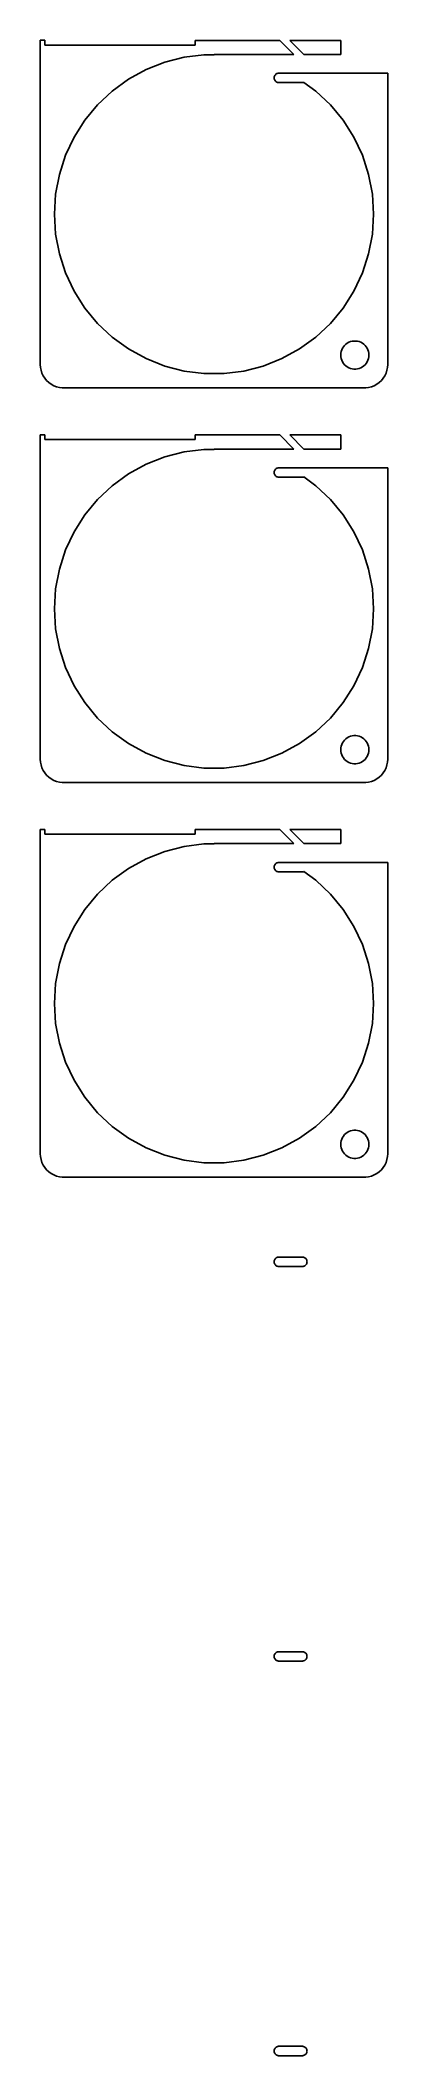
# Model space of a CAD drawing. Header units: metres. Extents: x -37 to 37, y 28 to 457.
import ezdxf

# ---------------------------------------------------------------- set-up
doc = ezdxf.new("R2010")
doc.units = ezdxf.units.M

msp = doc.modelspace()

# ---------------------------------------------------------------- linework, layer by layer
for p, q in [((-36, 457), (-37, 457)), ((-37, 457), (-37, 388)), ((-36, 456), (-36, 457)), ((-4, 456), (-36, 456)), ((14.0099, 456.99), (-4, 456.99)), ((-4, 456.99), (-4, 456)), ((17, 454), (14.0099, 456.99)), ((27, 456.99), (16.1312, 456.99)), ((16.1312, 456.99), (19.1213, 454)), ((27, 454), (27, 456.99)), ((-18.2181, 448.707), (-14.4765, 450.764)), ((-14.4765, 450.764), (-10.5066, 452.336)), ((-10.5066, 452.336), (-6.371, 453.398)), ((-6.371, 453.398), (-2.1349, 453.933)), ((-2.1349, 453.933), (0, 453.933)), ((0, 453.933), (0, 454)), ((0, 454), (17, 454)), ((19.1213, 454), (27, 454)), ((-24.7849, 443.275), (-21.6724, 446.197)), ((-21.6724, 446.197), (-18.2181, 448.707)), ((12.8189, 449.125), (12.811, 449)), ((12.811, 449), (12.8189, 448.875)), ((12.8424, 449.249), (12.8189, 449.125)), ((12.8189, 448.875), (12.8424, 448.751)), ((12.8812, 449.368), (12.8424, 449.249)), ((12.8424, 448.751), (12.8812, 448.632)), ((12.9347, 449.482), (12.8812, 449.368)), ((12.8812, 448.632), (12.9347, 448.518)), ((13.002, 449.588), (12.9347, 449.482)), ((12.9347, 448.518), (13.002, 448.412)), ((13.082, 449.685), (13.002, 449.588)), ((13.002, 448.412), (13.082, 448.315)), ((13.1736, 449.771), (13.082, 449.685)), ((13.082, 448.315), (13.1736, 448.229)), ((13.2752, 449.844), (13.1736, 449.771)), ((13.1736, 448.229), (13.2752, 448.156)), ((13.3852, 449.905), (13.2752, 449.844)), ((13.2752, 448.156), (13.3852, 448.095)), ((13.502, 449.951), (13.3852, 449.905)), ((13.3852, 448.095), (13.502, 448.049)), ((13.6236, 449.982), (13.502, 449.951)), ((13.502, 448.049), (13.6236, 448.018)), ((13.7482, 449.998), (13.6236, 449.982)), ((13.6236, 448.018), (13.7482, 448.002)), ((15.87, 449.998), (13.7482, 449.998)), ((13.7482, 448.002), (18.8738, 448.002)), ((37, 450), (15.8664, 450)), ((15.8664, 450), (15.87, 449.998)), ((18.8738, 448.002), (18.9984, 448.018)), ((18.9984, 448.018), (19.12, 448.049)), ((19.12, 448.049), (19.1226, 448.05)), ((19.1226, 448.05), (21.6724, 446.197)), ((21.6724, 446.197), (24.7849, 443.275)), ((37, 388), (37, 450)), ((-27.5066, 439.985), (-24.7849, 443.275)), ((24.7849, 443.275), (27.5066, 439.985)), ((-29.7944, 436.38), (-27.5066, 439.985)), ((27.5066, 439.985), (29.7944, 436.38)), ((-31.6124, 432.516), (-29.7944, 436.38)), ((29.7944, 436.38), (31.6124, 432.516)), ((-32.9318, 428.455), (-31.6124, 432.516)), ((31.6124, 432.516), (32.9318, 428.455)), ((-33.7319, 424.261), (-32.9318, 428.455)), ((32.9318, 428.455), (33.7319, 424.261)), ((-34, 420), (-33.7319, 424.261)), ((33.7319, 424.261), (34, 420)), ((-33.7319, 415.739), (-34, 420)), ((34, 420), (33.7319, 415.739)), ((-32.9318, 411.545), (-33.7319, 415.739)), ((33.7319, 415.739), (32.9318, 411.545)), ((-31.6124, 407.484), (-32.9318, 411.545)), ((32.9318, 411.545), (31.6124, 407.484)), ((-29.7944, 403.62), (-31.6124, 407.484)), ((-27.5066, 400.015), (-29.7944, 403.62)), ((29.7944, 403.62), (27.5066, 400.015)), ((31.6124, 407.484), (29.7944, 403.62)), ((-24.7849, 396.725), (-27.5066, 400.015)), ((27.5066, 400.015), (24.7849, 396.725)), ((-21.6724, 393.803), (-24.7849, 396.725)), ((24.7849, 396.725), (21.6724, 393.803)), ((-18.2181, 391.293), (-21.6724, 393.803)), ((-14.4765, 389.236), (-18.2181, 391.293)), ((18.2181, 391.293), (14.4765, 389.236)), ((21.6724, 393.803), (18.2181, 391.293)), ((27.0237, 390.376), (27.0942, 390.746)), ((27.0942, 390.746), (27.2107, 391.104)), ((27.2107, 391.104), (27.3711, 391.445)), ((27.3711, 391.445), (27.5729, 391.763)), ((27.5729, 391.763), (27.8131, 392.054)), ((27.8131, 392.054), (28.0877, 392.312)), ((28.0877, 392.312), (28.3925, 392.533)), ((28.3925, 392.533), (28.7227, 392.714)), ((28.7227, 392.714), (29.0729, 392.853)), ((29.0729, 392.853), (29.4379, 392.947)), ((29.4379, 392.947), (29.8116, 392.994)), ((29.8116, 392.994), (30.1884, 392.994)), ((30.1884, 392.994), (30.5621, 392.947)), ((30.5621, 392.947), (30.927, 392.853)), ((30.927, 392.853), (31.2773, 392.714)), ((31.2773, 392.714), (31.6075, 392.533)), ((31.6075, 392.533), (31.9123, 392.312)), ((31.9123, 392.312), (32.1869, 392.054)), ((32.1869, 392.054), (32.427, 391.763)), ((32.427, 391.763), (32.6289, 391.445)), ((32.6289, 391.445), (32.7893, 391.104)), ((32.7893, 391.104), (32.9057, 390.746)), ((32.9057, 390.746), (32.9763, 390.376)), ((-37, 388), (-36.9606, 387.373)), ((-36.9606, 387.373), (-36.8429, 386.757)), ((-36.8429, 386.757), (-36.6489, 386.159)), ((-36.6489, 386.159), (-36.3815, 385.591)), ((-10.5066, 387.664), (-14.4765, 389.236)), ((-6.371, 386.602), (-10.5066, 387.664)), ((-2.1349, 386.067), (-6.371, 386.602)), ((6.371, 386.602), (2.1349, 386.067)), ((10.5066, 387.664), (6.371, 386.602)), ((14.4765, 389.236), (10.5066, 387.664)), ((27, 390), (27.0237, 390.376)), ((27.0237, 389.624), (27, 390)), ((27.0942, 389.254), (27.0237, 389.624)), ((27.2107, 388.896), (27.0942, 389.254)), ((27.3711, 388.555), (27.2107, 388.896)), ((27.5729, 388.237), (27.3711, 388.555)), ((27.8131, 387.946), (27.5729, 388.237)), ((28.0877, 387.688), (27.8131, 387.946)), ((28.3925, 387.467), (28.0877, 387.688)), ((28.7227, 387.286), (28.3925, 387.467)), ((29.0729, 387.147), (28.7227, 387.286)), ((29.4379, 387.053), (29.0729, 387.147)), ((29.8116, 387.006), (29.4379, 387.053)), ((30.1884, 387.006), (29.8116, 387.006)), ((30.5621, 387.053), (30.1884, 387.006)), ((30.927, 387.147), (30.5621, 387.053)), ((31.2773, 387.286), (30.927, 387.147)), ((31.6075, 387.467), (31.2773, 387.286)), ((31.9123, 387.688), (31.6075, 387.467)), ((32.1869, 387.946), (31.9123, 387.688)), ((32.427, 388.237), (32.1869, 387.946)), ((32.6289, 388.555), (32.427, 388.237)), ((32.7893, 388.896), (32.6289, 388.555)), ((32.9057, 389.254), (32.7893, 388.896)), ((32.9763, 389.624), (32.9057, 389.254)), ((32.9763, 390.376), (33, 390)), ((33, 390), (32.9763, 389.624)), ((36.3815, 385.591), (36.6489, 386.159)), ((36.6489, 386.159), (36.8429, 386.757)), ((36.8429, 386.757), (36.9606, 387.373)), ((36.9606, 387.373), (37, 388)), ((-36.3815, 385.591), (-36.0451, 385.061)), ((-36.0451, 385.061), (-35.6448, 384.577)), ((-35.6448, 384.577), (-35.1871, 384.147)), ((-35.1871, 384.147), (-34.6791, 383.778)), ((-34.6791, 383.778), (-34.1289, 383.476)), ((-34.1289, 383.476), (-33.5451, 383.245)), ((-33.5451, 383.245), (-32.9369, 383.089)), ((-32.9369, 383.089), (-32.3139, 383.01)), ((-32.3139, 383.01), (32.3139, 383.01)), ((2.1349, 386.067), (-2.1349, 386.067)), ((32.3139, 383.01), (32.9369, 383.089)), ((32.9369, 383.089), (33.5451, 383.245)), ((33.5451, 383.245), (34.1289, 383.476)), ((34.1289, 383.476), (34.6791, 383.778)), ((34.6791, 383.778), (35.1871, 384.147)), ((35.1871, 384.147), (35.6448, 384.577)), ((35.6448, 384.577), (36.0451, 385.061)), ((36.0451, 385.061), (36.3815, 385.591)), ((-36, 373), (-37, 373)), ((-37, 373), (-37, 304)), ((-36, 372), (-36, 373)), ((-4, 372), (-36, 372)), ((-10.5066, 368.336), (-6.371, 369.398)), ((-6.371, 369.398), (-2.1349, 369.933)), ((14.0099, 372.99), (-4, 372.99)), ((-4, 372.99), (-4, 372)), ((-2.1349, 369.933), (0, 369.933)), ((0, 369.933), (0, 370)), ((0, 370), (17, 370)), ((17, 370), (14.0099, 372.99)), ((27, 372.99), (16.1312, 372.99)), ((16.1312, 372.99), (19.1213, 370)), ((19.1213, 370), (27, 370)), ((27, 370), (27, 372.99)), ((-21.6724, 362.197), (-18.2181, 364.707)), ((-18.2181, 364.707), (-14.4765, 366.764)), ((-14.4765, 366.764), (-10.5066, 368.336)), ((12.8189, 365.125), (12.811, 365)), ((12.811, 365), (12.8189, 364.875)), ((12.8424, 365.249), (12.8189, 365.125)), ((12.8189, 364.875), (12.8424, 364.751)), ((12.8812, 365.368), (12.8424, 365.249)), ((12.8424, 364.751), (12.8812, 364.632)), ((12.9347, 365.482), (12.8812, 365.368)), ((13.002, 365.588), (12.9347, 365.482)), ((13.082, 365.685), (13.002, 365.588)), ((13.1736, 365.771), (13.082, 365.685)), ((13.2752, 365.844), (13.1736, 365.771)), ((13.3852, 365.905), (13.2752, 365.844)), ((13.502, 365.951), (13.3852, 365.905)), ((13.6236, 365.982), (13.502, 365.951)), ((13.7482, 365.998), (13.6236, 365.982)), ((15.87, 365.998), (13.7482, 365.998)), ((37, 366), (15.8664, 366)), ((15.8664, 366), (15.87, 365.998)), ((37, 304), (37, 366)), ((-24.7849, 359.275), (-21.6724, 362.197)), ((12.8812, 364.632), (12.9347, 364.518)), ((12.9347, 364.518), (13.002, 364.412)), ((13.002, 364.412), (13.082, 364.315)), ((13.082, 364.315), (13.1736, 364.229)), ((13.1736, 364.229), (13.2752, 364.156)), ((13.2752, 364.156), (13.3852, 364.095)), ((13.3852, 364.095), (13.502, 364.049)), ((13.502, 364.049), (13.6236, 364.018)), ((13.6236, 364.018), (13.7482, 364.002)), ((13.7482, 364.002), (18.8738, 364.002)), ((18.8738, 364.002), (18.9984, 364.018)), ((18.9984, 364.018), (19.12, 364.049)), ((19.12, 364.049), (19.1226, 364.05)), ((19.1226, 364.05), (21.6724, 362.197)), ((21.6724, 362.197), (24.7849, 359.275)), ((-27.5066, 355.985), (-24.7849, 359.275)), ((24.7849, 359.275), (27.5066, 355.985)), ((-31.6124, 348.516), (-29.7944, 352.38)), ((-29.7944, 352.38), (-27.5066, 355.985)), ((27.5066, 355.985), (29.7944, 352.38)), ((29.7944, 352.38), (31.6124, 348.516)), ((-32.9318, 344.455), (-31.6124, 348.516)), ((31.6124, 348.516), (32.9318, 344.455)), ((-33.7319, 340.261), (-32.9318, 344.455)), ((32.9318, 344.455), (33.7319, 340.261)), ((-34, 336), (-33.7319, 340.261)), ((33.7319, 340.261), (34, 336)), ((-33.7319, 331.739), (-34, 336)), ((34, 336), (33.7319, 331.739)), ((-32.9318, 327.545), (-33.7319, 331.739)), ((33.7319, 331.739), (32.9318, 327.545)), ((-31.6124, 323.484), (-32.9318, 327.545)), ((32.9318, 327.545), (31.6124, 323.484)), ((-29.7944, 319.62), (-31.6124, 323.484)), ((31.6124, 323.484), (29.7944, 319.62)), ((-27.5066, 316.015), (-29.7944, 319.62)), ((29.7944, 319.62), (27.5066, 316.015)), ((-24.7849, 312.725), (-27.5066, 316.015)), ((27.5066, 316.015), (24.7849, 312.725)), ((-21.6724, 309.803), (-24.7849, 312.725)), ((-18.2181, 307.293), (-21.6724, 309.803)), ((21.6724, 309.803), (18.2181, 307.293)), ((24.7849, 312.725), (21.6724, 309.803)), ((29.0729, 308.853), (29.4379, 308.947)), ((29.4379, 308.947), (29.8116, 308.994)), ((29.8116, 308.994), (30.1884, 308.994)), ((30.1884, 308.994), (30.5621, 308.947)), ((30.5621, 308.947), (30.927, 308.853)), ((-14.4765, 305.236), (-18.2181, 307.293)), ((-10.5066, 303.664), (-14.4765, 305.236)), ((14.4765, 305.236), (10.5066, 303.664)), ((18.2181, 307.293), (14.4765, 305.236)), ((27, 306), (27.0237, 306.376)), ((27.0237, 305.624), (27, 306)), ((27.0237, 306.376), (27.0942, 306.746)), ((27.0942, 305.254), (27.0237, 305.624)), ((27.0942, 306.746), (27.2107, 307.104)), ((27.2107, 304.896), (27.0942, 305.254)), ((27.2107, 307.104), (27.3711, 307.445)), ((27.3711, 304.555), (27.2107, 304.896)), ((27.3711, 307.445), (27.5729, 307.763)), ((27.5729, 307.763), (27.8131, 308.054)), ((27.8131, 308.054), (28.0877, 308.312)), ((28.0877, 308.312), (28.3925, 308.533)), ((28.3925, 308.533), (28.7227, 308.714)), ((28.7227, 308.714), (29.0729, 308.853)), ((30.927, 308.853), (31.2773, 308.714)), ((31.2773, 308.714), (31.6075, 308.533)), ((31.6075, 308.533), (31.9123, 308.312)), ((31.9123, 308.312), (32.1869, 308.054)), ((32.1869, 308.054), (32.427, 307.763)), ((32.427, 307.763), (32.6289, 307.445)), ((32.6289, 307.445), (32.7893, 307.104)), ((32.7893, 304.896), (32.6289, 304.555)), ((32.7893, 307.104), (32.9057, 306.746)), ((32.9057, 305.254), (32.7893, 304.896)), ((32.9057, 306.746), (32.9763, 306.376)), ((32.9763, 305.624), (32.9057, 305.254)), ((32.9763, 306.376), (33, 306)), ((33, 306), (32.9763, 305.624)), ((-37, 304), (-36.9606, 303.373)), ((-36.9606, 303.373), (-36.8429, 302.757)), ((-36.8429, 302.757), (-36.6489, 302.159)), ((-36.6489, 302.159), (-36.3815, 301.591)), ((-36.3815, 301.591), (-36.0451, 301.061)), ((-36.0451, 301.061), (-35.6448, 300.577)), ((-35.6448, 300.577), (-35.1871, 300.147)), ((-6.371, 302.602), (-10.5066, 303.664)), ((-2.1349, 302.067), (-6.371, 302.602)), ((2.1349, 302.067), (-2.1349, 302.067)), ((6.371, 302.602), (2.1349, 302.067)), ((10.5066, 303.664), (6.371, 302.602)), ((27.5729, 304.237), (27.3711, 304.555)), ((27.8131, 303.946), (27.5729, 304.237)), ((28.0877, 303.688), (27.8131, 303.946)), ((28.3925, 303.467), (28.0877, 303.688)), ((28.7227, 303.286), (28.3925, 303.467)), ((29.0729, 303.147), (28.7227, 303.286)), ((29.4379, 303.053), (29.0729, 303.147)), ((29.8116, 303.006), (29.4379, 303.053)), ((30.1884, 303.006), (29.8116, 303.006)), ((30.5621, 303.053), (30.1884, 303.006)), ((30.927, 303.147), (30.5621, 303.053)), ((31.2773, 303.286), (30.927, 303.147)), ((31.6075, 303.467), (31.2773, 303.286)), ((31.9123, 303.688), (31.6075, 303.467)), ((32.1869, 303.946), (31.9123, 303.688)), ((32.427, 304.237), (32.1869, 303.946)), ((32.6289, 304.555), (32.427, 304.237)), ((35.1871, 300.147), (35.6448, 300.577)), ((35.6448, 300.577), (36.0451, 301.061)), ((36.0451, 301.061), (36.3815, 301.591)), ((36.3815, 301.591), (36.6489, 302.159)), ((36.6489, 302.159), (36.8429, 302.757)), ((36.8429, 302.757), (36.9606, 303.373)), ((36.9606, 303.373), (37, 304)), ((-35.1871, 300.147), (-34.6791, 299.778)), ((-34.6791, 299.778), (-34.1289, 299.476)), ((-34.1289, 299.476), (-33.5451, 299.245)), ((-33.5451, 299.245), (-32.9369, 299.089)), ((-32.9369, 299.089), (-32.3139, 299.01)), ((-32.3139, 299.01), (32.3139, 299.01)), ((32.3139, 299.01), (32.9369, 299.089)), ((32.9369, 299.089), (33.5451, 299.245)), ((33.5451, 299.245), (34.1289, 299.476)), ((34.1289, 299.476), (34.6791, 299.778)), ((34.6791, 299.778), (35.1871, 300.147)), ((-36, 289), (-37, 289)), ((-37, 289), (-37, 220)), ((-36, 288), (-36, 289)), ((-4, 288), (-36, 288)), ((14.0099, 288.99), (-4, 288.99)), ((-4, 288.99), (-4, 288)), ((17, 286), (14.0099, 288.99)), ((27, 288.99), (16.1312, 288.99)), ((16.1312, 288.99), (19.1213, 286)), ((27, 286), (27, 288.99)), ((-14.4765, 282.764), (-10.5066, 284.336)), ((-10.5066, 284.336), (-6.371, 285.398)), ((-6.371, 285.398), (-2.1349, 285.933)), ((-2.1349, 285.933), (0, 285.933)), ((0, 285.933), (0, 286)), ((0, 286), (17, 286)), ((19.1213, 286), (27, 286)), ((-21.6724, 278.197), (-18.2181, 280.707)), ((-18.2181, 280.707), (-14.4765, 282.764)), ((12.8189, 281.125), (12.811, 281)), ((12.811, 281), (12.8189, 280.875)), ((12.8424, 281.249), (12.8189, 281.125)), ((12.8189, 280.875), (12.8424, 280.751)), ((12.8812, 281.368), (12.8424, 281.249)), ((12.8424, 280.751), (12.8812, 280.632)), ((12.9347, 281.482), (12.8812, 281.368)), ((12.8812, 280.632), (12.9347, 280.518)), ((13.002, 281.588), (12.9347, 281.482)), ((12.9347, 280.518), (13.002, 280.412)), ((13.082, 281.685), (13.002, 281.588)), ((13.002, 280.412), (13.082, 280.315)), ((13.1736, 281.771), (13.082, 281.685)), ((13.082, 280.315), (13.1736, 280.229)), ((13.2752, 281.844), (13.1736, 281.771)), ((13.1736, 280.229), (13.2752, 280.156)), ((13.3852, 281.905), (13.2752, 281.844)), ((13.2752, 280.156), (13.3852, 280.095)), ((13.502, 281.951), (13.3852, 281.905)), ((13.3852, 280.095), (13.502, 280.049)), ((13.6236, 281.982), (13.502, 281.951)), ((13.502, 280.049), (13.6236, 280.018)), ((13.7482, 281.998), (13.6236, 281.982)), ((13.6236, 280.018), (13.7482, 280.002)), ((15.87, 281.998), (13.7482, 281.998)), ((13.7482, 280.002), (18.8738, 280.002)), ((37, 282), (15.8664, 282)), ((15.8664, 282), (15.87, 281.998)), ((18.8738, 280.002), (18.9984, 280.018)), ((18.9984, 280.018), (19.12, 280.049)), ((19.12, 280.049), (19.1226, 280.05)), ((19.1226, 280.05), (21.6724, 278.197)), ((37, 220), (37, 282)), ((-27.5066, 271.985), (-24.7849, 275.275)), ((-24.7849, 275.275), (-21.6724, 278.197)), ((21.6724, 278.197), (24.7849, 275.275)), ((24.7849, 275.275), (27.5066, 271.985)), ((-29.7944, 268.38), (-27.5066, 271.985)), ((27.5066, 271.985), (29.7944, 268.38)), ((-31.6124, 264.516), (-29.7944, 268.38)), ((29.7944, 268.38), (31.6124, 264.516)), ((-32.9318, 260.455), (-31.6124, 264.516)), ((31.6124, 264.516), (32.9318, 260.455)), ((-33.7319, 256.261), (-32.9318, 260.455)), ((32.9318, 260.455), (33.7319, 256.261)), ((-34, 252), (-33.7319, 256.261)), ((33.7319, 256.261), (34, 252)), ((-33.7319, 247.739), (-34, 252)), ((34, 252), (33.7319, 247.739)), ((-32.9318, 243.545), (-33.7319, 247.739)), ((33.7319, 247.739), (32.9318, 243.545)), ((-31.6124, 239.484), (-32.9318, 243.545)), ((32.9318, 243.545), (31.6124, 239.484)), ((-29.7944, 235.62), (-31.6124, 239.484)), ((31.6124, 239.484), (29.7944, 235.62)), ((-27.5066, 232.015), (-29.7944, 235.62)), ((-24.7849, 228.725), (-27.5066, 232.015)), ((27.5066, 232.015), (24.7849, 228.725)), ((29.7944, 235.62), (27.5066, 232.015)), ((-21.6724, 225.803), (-24.7849, 228.725)), ((24.7849, 228.725), (21.6724, 225.803)), ((-18.2181, 223.293), (-21.6724, 225.803)), ((-14.4765, 221.236), (-18.2181, 223.293)), ((18.2181, 223.293), (14.4765, 221.236)), ((21.6724, 225.803), (18.2181, 223.293)), ((27.0942, 222.746), (27.2107, 223.104)), ((27.2107, 223.104), (27.3711, 223.445)), ((27.3711, 223.445), (27.5729, 223.763)), ((27.5729, 223.763), (27.8131, 224.054)), ((27.8131, 224.054), (28.0877, 224.312)), ((28.0877, 224.312), (28.3925, 224.533)), ((28.3925, 224.533), (28.7227, 224.714)), ((28.7227, 224.714), (29.0729, 224.853)), ((29.0729, 224.853), (29.4379, 224.947)), ((29.4379, 224.947), (29.8116, 224.994)), ((29.8116, 224.994), (30.1884, 224.994)), ((30.1884, 224.994), (30.5621, 224.947)), ((30.5621, 224.947), (30.927, 224.853)), ((30.927, 224.853), (31.2773, 224.714)), ((31.2773, 224.714), (31.6075, 224.533)), ((31.6075, 224.533), (31.9123, 224.312)), ((31.9123, 224.312), (32.1869, 224.054)), ((32.1869, 224.054), (32.427, 223.763)), ((32.427, 223.763), (32.6289, 223.445)), ((32.6289, 223.445), (32.7893, 223.104)), ((32.7893, 223.104), (32.9057, 222.746)), ((-37, 220), (-36.9606, 219.373)), ((-36.9606, 219.373), (-36.8429, 218.757)), ((-10.5066, 219.664), (-14.4765, 221.236)), ((-6.371, 218.602), (-10.5066, 219.664)), ((10.5066, 219.664), (6.371, 218.602)), ((14.4765, 221.236), (10.5066, 219.664)), ((27, 222), (27.0237, 222.376)), ((27.0237, 221.624), (27, 222)), ((27.0237, 222.376), (27.0942, 222.746)), ((27.0942, 221.254), (27.0237, 221.624)), ((27.2107, 220.896), (27.0942, 221.254)), ((27.3711, 220.555), (27.2107, 220.896)), ((27.5729, 220.237), (27.3711, 220.555)), ((27.8131, 219.946), (27.5729, 220.237)), ((28.0877, 219.688), (27.8131, 219.946)), ((28.3925, 219.467), (28.0877, 219.688)), ((28.7227, 219.286), (28.3925, 219.467)), ((29.0729, 219.147), (28.7227, 219.286)), ((29.4379, 219.053), (29.0729, 219.147)), ((29.8116, 219.006), (29.4379, 219.053)), ((30.1884, 219.006), (29.8116, 219.006)), ((30.5621, 219.053), (30.1884, 219.006)), ((30.927, 219.147), (30.5621, 219.053)), ((31.2773, 219.286), (30.927, 219.147)), ((31.6075, 219.467), (31.2773, 219.286)), ((31.9123, 219.688), (31.6075, 219.467)), ((32.1869, 219.946), (31.9123, 219.688)), ((32.427, 220.237), (32.1869, 219.946)), ((32.6289, 220.555), (32.427, 220.237)), ((32.7893, 220.896), (32.6289, 220.555)), ((32.9057, 221.254), (32.7893, 220.896)), ((32.9057, 222.746), (32.9763, 222.376)), ((32.9763, 221.624), (32.9057, 221.254)), ((32.9763, 222.376), (33, 222)), ((33, 222), (32.9763, 221.624)), ((36.8429, 218.757), (36.9606, 219.373)), ((36.9606, 219.373), (37, 220)), ((-36.8429, 218.757), (-36.6489, 218.159)), ((-36.6489, 218.159), (-36.3815, 217.591)), ((-36.3815, 217.591), (-36.0451, 217.061)), ((-36.0451, 217.061), (-35.6448, 216.577)), ((-35.6448, 216.577), (-35.1871, 216.147)), ((-35.1871, 216.147), (-34.6791, 215.778)), ((-34.6791, 215.778), (-34.1289, 215.476)), ((-34.1289, 215.476), (-33.5451, 215.245)), ((-33.5451, 215.245), (-32.9369, 215.089)), ((-32.9369, 215.089), (-32.3139, 215.01)), ((-32.3139, 215.01), (32.3139, 215.01)), ((-2.1349, 218.067), (-6.371, 218.602)), ((2.1349, 218.067), (-2.1349, 218.067)), ((6.371, 218.602), (2.1349, 218.067)), ((32.3139, 215.01), (32.9369, 215.089)), ((32.9369, 215.089), (33.5451, 215.245)), ((33.5451, 215.245), (34.1289, 215.476)), ((34.1289, 215.476), (34.6791, 215.778)), ((34.6791, 215.778), (35.1871, 216.147)), ((35.1871, 216.147), (35.6448, 216.577)), ((35.6448, 216.577), (36.0451, 217.061)), ((36.0451, 217.061), (36.3815, 217.591)), ((36.3815, 217.591), (36.6489, 218.159)), ((36.6489, 218.159), (36.8429, 218.757)), ((12.8812, 197.368), (12.8424, 197.249)), ((12.9347, 197.482), (12.8812, 197.368)), ((13.002, 197.588), (12.9347, 197.482)), ((13.082, 197.685), (13.002, 197.588)), ((13.1736, 197.771), (13.082, 197.685)), ((13.2752, 197.844), (13.1736, 197.771)), ((13.3852, 197.905), (13.2752, 197.844)), ((13.502, 197.951), (13.3852, 197.905)), ((13.6236, 197.982), (13.502, 197.951)), ((13.7482, 197.998), (13.6236, 197.982)), ((18.8738, 197.998), (13.7482, 197.998)), ((18.9984, 197.982), (18.8738, 197.998)), ((19.12, 197.951), (18.9984, 197.982)), ((19.2368, 197.905), (19.12, 197.951)), ((19.3468, 197.844), (19.2368, 197.905)), ((19.4484, 197.771), (19.3468, 197.844)), ((19.54, 197.685), (19.4484, 197.771)), ((19.62, 197.588), (19.54, 197.685)), ((19.6873, 197.482), (19.62, 197.588)), ((19.7408, 197.368), (19.6873, 197.482)), ((19.7796, 197.249), (19.7408, 197.368)), ((12.8189, 197.125), (12.811, 197)), ((12.811, 197), (12.8189, 196.875)), ((12.8424, 197.249), (12.8189, 197.125)), ((12.8189, 196.875), (12.8424, 196.751)), ((12.8424, 196.751), (12.8812, 196.632)), ((12.8812, 196.632), (12.9347, 196.518)), ((12.9347, 196.518), (13.002, 196.412)), ((13.002, 196.412), (13.082, 196.315)), ((13.082, 196.315), (13.1736, 196.229)), ((13.1736, 196.229), (13.2752, 196.156)), ((13.2752, 196.156), (13.3852, 196.095)), ((13.3852, 196.095), (13.502, 196.049)), ((13.502, 196.049), (13.6236, 196.018)), ((13.6236, 196.018), (13.7482, 196.002)), ((13.7482, 196.002), (18.8738, 196.002)), ((18.8738, 196.002), (18.9984, 196.018)), ((18.9984, 196.018), (19.12, 196.049)), ((19.12, 196.049), (19.2368, 196.095)), ((19.2368, 196.095), (19.3468, 196.156)), ((19.3468, 196.156), (19.4484, 196.229)), ((19.4484, 196.229), (19.54, 196.315)), ((19.54, 196.315), (19.62, 196.412)), ((19.62, 196.412), (19.6873, 196.518)), ((19.6873, 196.518), (19.7408, 196.632)), ((19.7408, 196.632), (19.7796, 196.751)), ((19.8031, 197.125), (19.7796, 197.249)), ((19.7796, 196.751), (19.8031, 196.875)), ((19.811, 197), (19.8031, 197.125)), ((19.8031, 196.875), (19.811, 197)), ((12.8189, 113.125), (12.811, 113)), ((12.811, 113), (12.8189, 112.875)), ((12.8424, 113.249), (12.8189, 113.125)), ((12.8189, 112.875), (12.8424, 112.751)), ((12.8812, 113.368), (12.8424, 113.249)), ((12.8424, 112.751), (12.8812, 112.632)), ((12.9347, 113.482), (12.8812, 113.368)), ((12.8812, 112.632), (12.9347, 112.518)), ((13.002, 113.588), (12.9347, 113.482)), ((12.9347, 112.518), (13.002, 112.412)), ((13.082, 113.685), (13.002, 113.588)), ((13.002, 112.412), (13.082, 112.315)), ((13.1736, 113.771), (13.082, 113.685)), ((13.082, 112.315), (13.1736, 112.229)), ((13.2752, 113.844), (13.1736, 113.771)), ((13.1736, 112.229), (13.2752, 112.156)), ((13.3852, 113.905), (13.2752, 113.844)), ((13.2752, 112.156), (13.3852, 112.095)), ((13.502, 113.951), (13.3852, 113.905)), ((13.3852, 112.095), (13.502, 112.049)), ((13.6236, 113.982), (13.502, 113.951)), ((13.502, 112.049), (13.6236, 112.018)), ((13.7482, 113.998), (13.6236, 113.982)), ((13.6236, 112.018), (13.7482, 112.002)), ((18.8738, 113.998), (13.7482, 113.998)), ((13.7482, 112.002), (18.8738, 112.002)), ((18.9984, 113.982), (18.8738, 113.998)), ((18.8738, 112.002), (18.9984, 112.018)), ((19.12, 113.951), (18.9984, 113.982)), ((18.9984, 112.018), (19.12, 112.049)), ((19.2368, 113.905), (19.12, 113.951)), ((19.12, 112.049), (19.2368, 112.095)), ((19.3468, 113.844), (19.2368, 113.905)), ((19.2368, 112.095), (19.3468, 112.156)), ((19.4484, 113.771), (19.3468, 113.844)), ((19.3468, 112.156), (19.4484, 112.229)), ((19.54, 113.685), (19.4484, 113.771)), ((19.4484, 112.229), (19.54, 112.315)), ((19.62, 113.588), (19.54, 113.685)), ((19.54, 112.315), (19.62, 112.412)), ((19.6873, 113.482), (19.62, 113.588)), ((19.62, 112.412), (19.6873, 112.518)), ((19.7408, 113.368), (19.6873, 113.482)), ((19.6873, 112.518), (19.7408, 112.632)), ((19.7796, 113.249), (19.7408, 113.368)), ((19.7408, 112.632), (19.7796, 112.751)), ((19.8031, 113.125), (19.7796, 113.249)), ((19.7796, 112.751), (19.8031, 112.875)), ((19.811, 113), (19.8031, 113.125)), ((19.8031, 112.875), (19.811, 113)), ((12.8189, 29.1253), (12.811, 29)), ((12.811, 29), (12.8189, 28.8747)), ((12.8424, 29.2487), (12.8189, 29.1253)), ((12.8189, 28.8747), (12.8424, 28.7513)), ((12.8812, 29.3681), (12.8424, 29.2487)), ((12.8424, 28.7513), (12.8812, 28.6319)), ((12.9347, 29.4818), (12.8812, 29.3681)), ((12.8812, 28.6319), (12.9347, 28.5182)), ((13.002, 29.5878), (12.9347, 29.4818)), ((12.9347, 28.5182), (13.002, 28.4122)), ((13.082, 29.6845), (13.002, 29.5878)), ((13.002, 28.4122), (13.082, 28.3154)), ((13.1736, 29.7705), (13.082, 29.6845)), ((13.082, 28.3154), (13.1736, 28.2295)), ((13.2752, 29.8443), (13.1736, 29.7705)), ((13.1736, 28.2295), (13.2752, 28.1557)), ((13.3852, 29.9048), (13.2752, 29.8443)), ((13.2752, 28.1557), (13.3852, 28.0952)), ((13.502, 29.951), (13.3852, 29.9048)), ((13.3852, 28.0952), (13.502, 28.0489)), ((13.6236, 29.9823), (13.502, 29.951)), ((13.502, 28.0489), (13.6236, 28.0177)), ((13.7482, 29.998), (13.6236, 29.9823)), ((13.6236, 28.0177), (13.7482, 28.002)), ((18.8738, 29.998), (13.7482, 29.998)), ((13.7482, 28.002), (18.8738, 28.002)), ((18.9984, 29.9823), (18.8738, 29.998)), ((18.8738, 28.002), (18.9984, 28.0177)), ((19.12, 29.951), (18.9984, 29.9823)), ((18.9984, 28.0177), (19.12, 28.0489)), ((19.2368, 29.9048), (19.12, 29.951)), ((19.12, 28.0489), (19.2368, 28.0952)), ((19.3468, 29.8443), (19.2368, 29.9048)), ((19.2368, 28.0952), (19.3468, 28.1557)), ((19.4484, 29.7705), (19.3468, 29.8443)), ((19.3468, 28.1557), (19.4484, 28.2295)), ((19.54, 29.6845), (19.4484, 29.7705)), ((19.4484, 28.2295), (19.54, 28.3154)), ((19.62, 29.5878), (19.54, 29.6845)), ((19.54, 28.3154), (19.62, 28.4122)), ((19.6873, 29.4818), (19.62, 29.5878)), ((19.62, 28.4122), (19.6873, 28.5182)), ((19.7408, 29.3681), (19.6873, 29.4818)), ((19.6873, 28.5182), (19.7408, 28.6319)), ((19.7796, 29.2487), (19.7408, 29.3681)), ((19.7408, 28.6319), (19.7796, 28.7513)), ((19.8031, 29.1253), (19.7796, 29.2487)), ((19.7796, 28.7513), (19.8031, 28.8747)), ((19.811, 29), (19.8031, 29.1253)), ((19.8031, 28.8747), (19.811, 29))]:
    msp.add_line(p, q)

doc.saveas('drawing.dxf')
